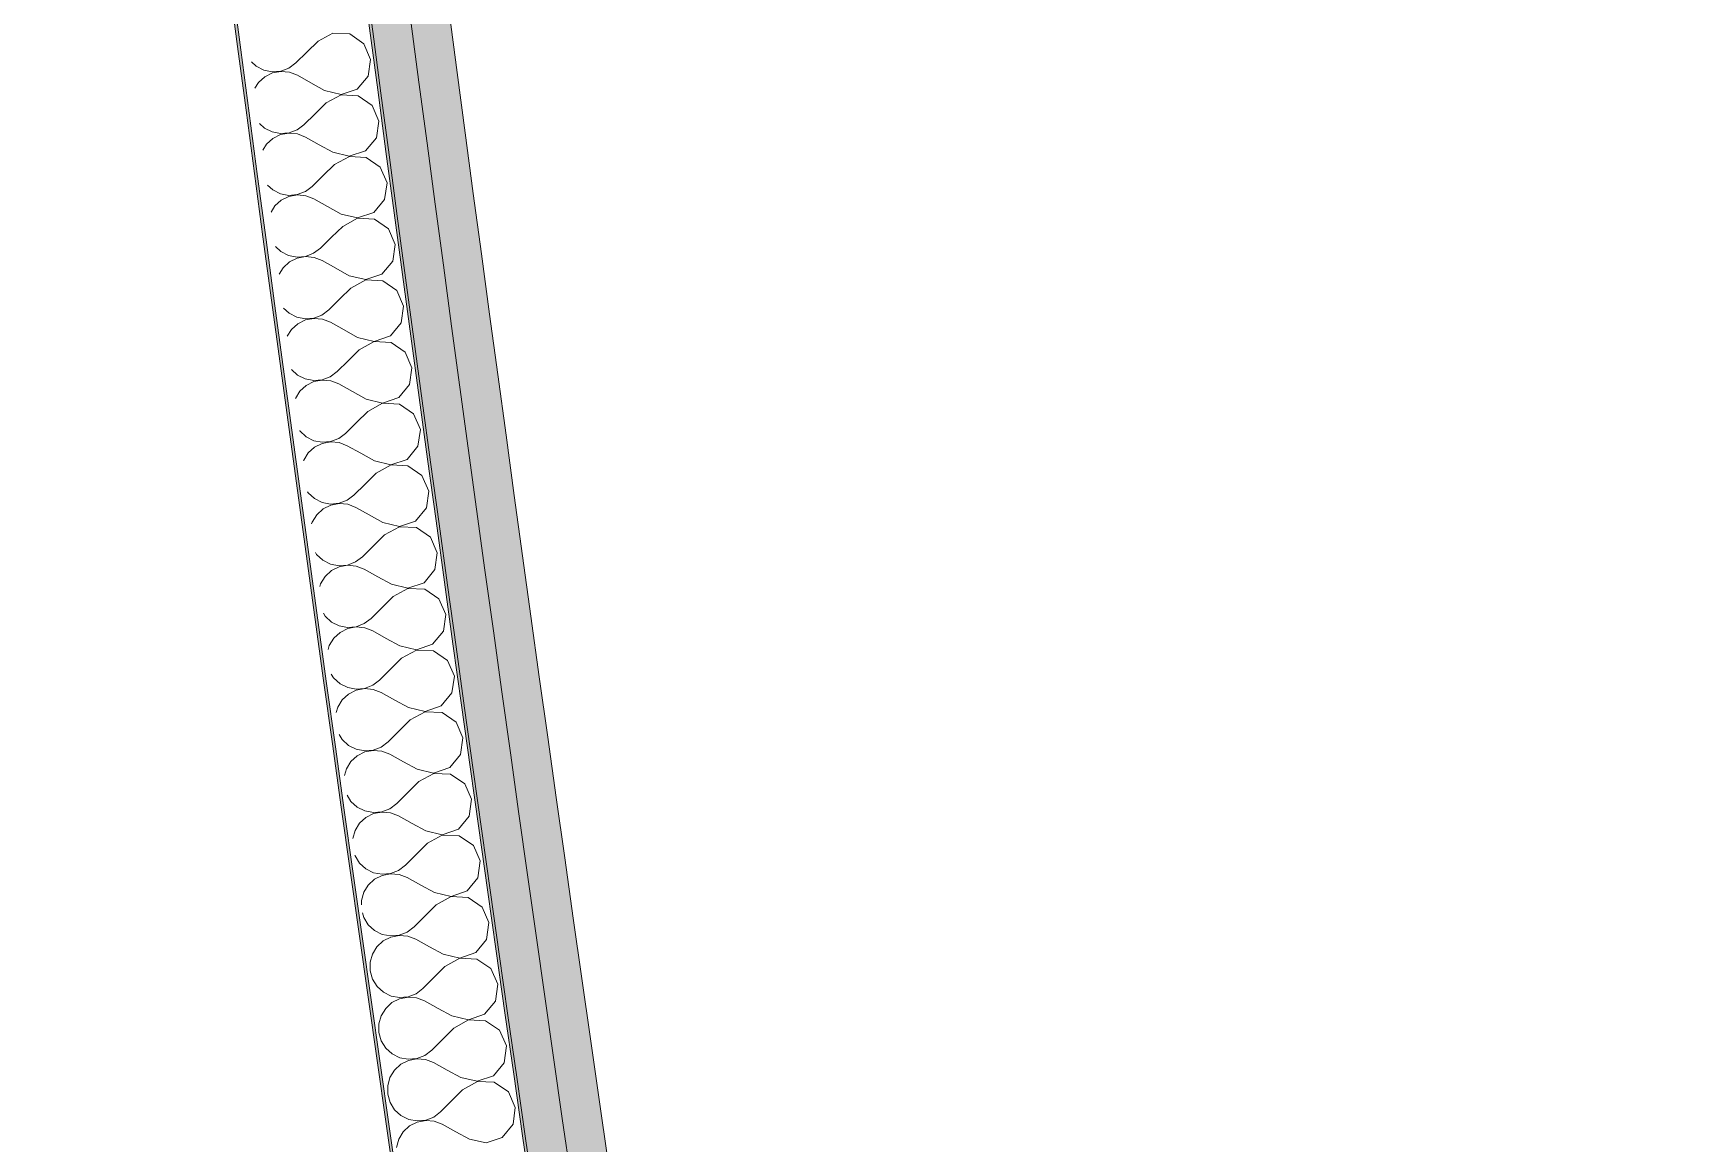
# Model space of a CAD drawing. Header units: millimetres. Extents: x -50172 to 90294, y -80883 to 25069.
# Drawn here: x -41749 to -41119, y -62537 to -62112 of the extents above; entities that cross this region are included whole.
import ezdxf
from ezdxf.enums import TextEntityAlignment as Align

# ---------------------------------------------------------------- set-up
doc = ezdxf.new("R2010")
doc.units = ezdxf.units.MM
doc.header["$MEASUREMENT"] = 0
doc.linetypes.add('Double Dashed', pattern=[1093.611073, 529.166651, -211.666656, 141.111112, -211.666656])
for name, color, linetype in [('A-25-M_Wall_Ext', 7, 'Continuous'), ('New_A-15-MG_Structural_Grid_Phase_2', 7, 'Continuous'), ('New_A-20-M_Floor_Slab', 7, 'Continuous'), ('New_A-25-M_Wall_Int', 7, 'Continuous')]:
    doc.layers.add(name, color=color, linetype=linetype)
for name, color, linetype, lineweight in [('A-25-M_Wall_Ext_Pen_No__1', 7, 'Continuous', 13), ('New_A-20-M_Floor_Slab_Pen_No__89', 8, 'Continuous', 20), ('New_A-25-M_Wall_Int_Pen_No__1', 7, 'Continuous', 13), ('New_A-25-M_Wall_Int_Pen_No__150', 7, 'Continuous', 0)]:
    doc.layers.add(name, color=color, linetype=linetype, lineweight=lineweight)
for name, color, linetype, lineweight, true_color in [('A-25-M_Wall_Ext_Pen_No__107', 7, 'Continuous', 15, 0xa6a6a6), ('New_A-15-MG_Structural_Grid_Phase_2_Pen_No__222', 7, 'Continuous', 13, 0x65af33), ('New_A-25-M_Wall_Int_Pen_No__107', 7, 'Continuous', 15, 0xa6a6a6), ('New_A-25-M_Wall_Int_Pen_No__81', 7, 'Continuous', 20, 0x6a6a6a)]:
    doc.layers.add(name, color=color, linetype=linetype, lineweight=lineweight, true_color=true_color)
doc.styles.add('GENERATED_STYLE_4', font='')
doc.styles.get('GENERATED_STYLE_4').set_extended_font_data('Swis721 BT')

# ---------------------------------------------------------------- blocks, each defined once
blk = doc.blocks.new('Slab_63_1', base_point=(-42333.29, -61441.2))
at = {"layer": 'New_A-20-M_Floor_Slab_Pen_No__89', "linetype": 'Continuous', "flags": 128}
blk.add_lwpolyline([(-42333.29, -61441.2), (-41972.22, -61401.42), (-41891.31, -61215.87), (-38443.39, -62719.34), (-39389.38, -64888.81), (-38066.61, -65465.6), (-36669.45, -66074.83), (-37137.69, -67148.64), (-37136.69, -67149.07), (-38218.56, -69630.14, -0.146996), (-40926.49, -67202.74, -0.080916), (-41673.87, -65403.74, -0.028315)], format="xyb", close=True, dxfattribs=at)
blk = doc.blocks.new('*X569')
at = {"layer": 'New_A-25-M_Wall_Int_Pen_No__150', "linetype": 'Continuous'}
for p, q in [((-41639.92, -62114.96), (-41644.17, -62119.13)), ((-41634.2, -62111.85), (-41639.92, -62114.96)), ((-41627.71, -62112.21), (-41634.2, -62111.85)), ((-41622.37, -62115.93), (-41627.71, -62112.21)), ((-41619.79, -62121.91), (-41622.37, -62115.93)), ((-41665.4, -62122.86), (-41663.56, -62124.56)), ((-41651.06, -62125.25), (-41648.42, -62123.3)), ((-41644.17, -62119.13), (-41648.42, -62123.3)), ((-41620.73, -62128.34), (-41619.79, -62121.91)), ((-41663.56, -62124.56), (-41660.63, -62126.05)), ((-41660.3, -62128.55), (-41662.74, -62130.75)), ((-41660.63, -62126.05), (-41657.41, -62126.68)), ((-41657.36, -62127.09), (-41660.3, -62128.55)), ((-41657.41, -62126.68), (-41654.14, -62126.41)), ((-41654.12, -62126.51), (-41657.36, -62127.09)), ((-41654.14, -62126.41), (-41651.06, -62125.25)), ((-41650.86, -62126.82), (-41654.12, -62126.51)), ((-41647.8, -62128.02), (-41650.86, -62126.82)), ((-41642.61, -62130.94), (-41647.8, -62128.02)), ((-41624.91, -62133.33), (-41620.73, -62128.34)), ((-41662.74, -62130.75), (-41664.09, -62132.9)), ((-41637.42, -62133.85), (-41642.61, -62130.94)), ((-41637.42, -62133.85), (-41631.09, -62135.37)), ((-41631.07, -62135.46), (-41636.79, -62138.58)), ((-41631.09, -62135.37), (-41624.91, -62133.33)), ((-41624.58, -62135.82), (-41631.07, -62135.46)), ((-41619.24, -62139.54), (-41624.58, -62135.82)), ((-41636.79, -62138.58), (-41641.04, -62142.75)), ((-41616.65, -62145.51), (-41619.24, -62139.54)), ((-41662.32, -62146.43), (-41660.42, -62148.19)), ((-41660.42, -62148.19), (-41657.5, -62149.68)), ((-41647.93, -62148.88), (-41645.29, -62146.92)), ((-41641.04, -62142.75), (-41645.29, -62146.92)), ((-41617.59, -62151.95), (-41616.65, -62145.51)), ((-41659.6, -62154.38), (-41661, -62156.61)), ((-41657.16, -62152.17), (-41659.6, -62154.38)), ((-41657.5, -62149.68), (-41654.27, -62150.31)), ((-41654.22, -62150.72), (-41657.16, -62152.17)), ((-41654.27, -62150.31), (-41651, -62150.04)), ((-41650.99, -62150.13), (-41654.22, -62150.72)), ((-41651, -62150.04), (-41647.93, -62148.88)), ((-41647.72, -62150.45), (-41650.99, -62150.13)), ((-41644.66, -62151.64), (-41647.72, -62150.45)), ((-41639.46, -62154.56), (-41644.66, -62151.64)), ((-41634.27, -62157.47), (-41639.46, -62154.56)), ((-41621.77, -62156.93), (-41617.59, -62151.95)), ((-41634.27, -62157.47), (-41627.94, -62158.98)), ((-41627.93, -62159.07), (-41633.64, -62162.19)), ((-41627.94, -62158.98), (-41621.77, -62156.93)), ((-41621.43, -62159.43), (-41627.93, -62159.07)), ((-41616.09, -62163.14), (-41621.43, -62159.43)), ((-41637.89, -62166.37), (-41642.13, -62170.54)), ((-41633.64, -62162.19), (-41637.89, -62166.37)), ((-41613.5, -62169.11), (-41616.09, -62163.14)), ((-41659.25, -62169.99), (-41657.27, -62171.82)), ((-41657.27, -62171.82), (-41654.34, -62173.31)), ((-41654.34, -62173.31), (-41651.12, -62173.94)), ((-41651.12, -62173.94), (-41647.84, -62173.66)), ((-41647.83, -62173.75), (-41651.06, -62174.35)), ((-41647.84, -62173.66), (-41644.77, -62172.5)), ((-41644.56, -62174.07), (-41647.83, -62173.75)), ((-41644.77, -62172.5), (-41642.13, -62170.54)), ((-41614.43, -62175.55), (-41613.5, -62169.11)), ((-41656.44, -62178.01), (-41657.9, -62180.34)), ((-41654.01, -62175.8), (-41656.44, -62178.01)), ((-41651.06, -62174.35), (-41654.01, -62175.8)), ((-41641.5, -62175.26), (-41644.56, -62174.07)), ((-41636.31, -62178.17), (-41641.5, -62175.26)), ((-41631.11, -62181.08), (-41636.31, -62178.17)), ((-41618.61, -62180.54), (-41614.43, -62175.55)), ((-41630.48, -62185.8), (-41634.72, -62189.98)), ((-41631.11, -62181.08), (-41624.78, -62182.59)), ((-41624.77, -62182.68), (-41630.48, -62185.8)), ((-41624.78, -62182.59), (-41618.61, -62180.54)), ((-41618.27, -62183.03), (-41624.77, -62182.68)), ((-41612.93, -62186.74), (-41618.27, -62183.03)), ((-41634.72, -62189.98), (-41638.97, -62194.16)), ((-41610.33, -62192.71), (-41612.93, -62186.74)), ((-41611.26, -62199.15), (-41610.33, -62192.71)), ((-41656.18, -62193.53), (-41654.1, -62195.45)), ((-41654.1, -62195.45), (-41651.17, -62196.93)), ((-41651.17, -62196.93), (-41647.95, -62197.56)), ((-41647.89, -62197.97), (-41650.84, -62199.43)), ((-41647.95, -62197.56), (-41644.68, -62197.28)), ((-41644.66, -62197.38), (-41647.89, -62197.97)), ((-41644.68, -62197.28), (-41641.6, -62196.12)), ((-41641.39, -62197.69), (-41644.66, -62197.38)), ((-41641.6, -62196.12), (-41638.97, -62194.16)), ((-41638.33, -62198.88), (-41641.39, -62197.69)), ((-41633.14, -62201.79), (-41638.33, -62198.88)), ((-41615.43, -62204.14), (-41611.26, -62199.15)), ((-41653.27, -62201.63), (-41654.8, -62204.09)), ((-41650.84, -62199.43), (-41653.27, -62201.63)), ((-41627.94, -62204.69), (-41633.14, -62201.79)), ((-41627.94, -62204.69), (-41621.61, -62206.19)), ((-41621.61, -62206.19), (-41615.43, -62204.14)), ((-41627.3, -62209.41), (-41631.54, -62213.59)), ((-41621.6, -62206.29), (-41627.3, -62209.41)), ((-41615.1, -62206.63), (-41621.6, -62206.29)), ((-41609.75, -62210.34), (-41615.1, -62206.63)), ((-41607.15, -62216.31), (-41609.75, -62210.34)), ((-41653.11, -62217.05), (-41650.92, -62219.07)), ((-41638.42, -62219.73), (-41635.78, -62217.77)), ((-41631.54, -62213.59), (-41635.78, -62217.77)), ((-41608.07, -62222.75), (-41607.15, -62216.31)), ((-41650.92, -62219.07), (-41647.99, -62220.56)), ((-41647.65, -62223.05), (-41650.08, -62225.26)), ((-41647.99, -62220.56), (-41644.76, -62221.18)), ((-41644.71, -62221.59), (-41647.65, -62223.05)), ((-41644.76, -62221.18), (-41641.49, -62220.9)), ((-41641.48, -62221), (-41644.71, -62221.59)), ((-41641.49, -62220.9), (-41638.42, -62219.73)), ((-41638.21, -62221.3), (-41641.48, -62221)), ((-41635.15, -62222.5), (-41638.21, -62221.3)), ((-41629.95, -62225.4), (-41635.15, -62222.5)), ((-41612.24, -62227.74), (-41608.07, -62222.75)), ((-41650.08, -62225.26), (-41651.7, -62227.86)), ((-41624.75, -62228.3), (-41629.95, -62225.4)), ((-41624.75, -62228.3), (-41618.42, -62229.8)), ((-41618.4, -62229.89), (-41624.11, -62233.02)), ((-41618.42, -62229.8), (-41612.24, -62227.74)), ((-41611.91, -62230.23), (-41618.4, -62229.89)), ((-41606.56, -62233.94), (-41611.91, -62230.23)), ((-41624.11, -62233.02), (-41628.35, -62237.2)), ((-41603.95, -62239.9), (-41606.56, -62233.94)), ((-41650.04, -62240.56), (-41647.72, -62242.7)), ((-41647.72, -62242.7), (-41644.79, -62244.18)), ((-41638.29, -62244.52), (-41635.22, -62243.35)), ((-41635.22, -62243.35), (-41632.59, -62241.39)), ((-41628.35, -62237.2), (-41632.59, -62241.39)), ((-41604.87, -62246.34), (-41603.95, -62239.9)), ((-41646.88, -62248.88), (-41648.6, -62251.64)), ((-41644.45, -62246.67), (-41646.88, -62248.88)), ((-41644.79, -62244.18), (-41641.56, -62244.8)), ((-41641.51, -62245.21), (-41644.45, -62246.67)), ((-41641.56, -62244.8), (-41638.29, -62244.52)), ((-41638.28, -62244.61), (-41641.51, -62245.21)), ((-41635.01, -62244.92), (-41638.28, -62244.61)), ((-41631.95, -62246.11), (-41635.01, -62244.92)), ((-41626.75, -62249.01), (-41631.95, -62246.11)), ((-41621.55, -62251.91), (-41626.75, -62249.01)), ((-41609.04, -62251.34), (-41604.87, -62246.34)), ((-41621.55, -62251.91), (-41615.21, -62253.4)), ((-41615.2, -62253.5), (-41620.9, -62256.63)), ((-41615.21, -62253.4), (-41609.04, -62251.34)), ((-41608.7, -62253.83), (-41615.2, -62253.5)), ((-41603.35, -62257.53), (-41608.7, -62253.83)), ((-41625.14, -62260.81), (-41629.37, -62265)), ((-41620.9, -62256.63), (-41625.14, -62260.81)), ((-41600.74, -62263.5), (-41603.35, -62257.53)), ((-41646.99, -62263.99), (-41646.93, -62264.09)), ((-41646.93, -62264.09), (-41644.51, -62266.32)), ((-41644.51, -62266.32), (-41641.57, -62267.8)), ((-41641.57, -62267.8), (-41638.35, -62268.42)), ((-41638.35, -62268.42), (-41635.08, -62268.13)), ((-41635.06, -62268.23), (-41638.29, -62268.83)), ((-41635.08, -62268.13), (-41632.01, -62266.96)), ((-41631.79, -62268.53), (-41635.06, -62268.23)), ((-41632.01, -62266.96), (-41629.37, -62265)), ((-41628.73, -62269.72), (-41631.79, -62268.53)), ((-41601.66, -62269.94), (-41600.74, -62263.5)), ((-41643.66, -62272.5), (-41645.4, -62275.29)), ((-41641.23, -62270.29), (-41643.66, -62272.5)), ((-41638.29, -62268.83), (-41641.23, -62270.29)), ((-41623.53, -62272.62), (-41628.73, -62269.72)), ((-41618.33, -62275.51), (-41623.53, -62272.62)), ((-41605.82, -62274.94), (-41601.66, -62269.94)), ((-41645.4, -62275.29), (-41645.48, -62275.57)), ((-41617.68, -62280.23), (-41621.91, -62284.42)), ((-41618.33, -62275.51), (-41611.99, -62277)), ((-41611.98, -62277.1), (-41617.68, -62280.23)), ((-41611.99, -62277), (-41605.82, -62274.94)), ((-41605.48, -62277.43), (-41611.98, -62277.1)), ((-41600.13, -62281.13), (-41605.48, -62277.43)), ((-41597.52, -62287.09), (-41600.13, -62281.13)), ((-41643.94, -62287.31), (-41643.7, -62287.71)), ((-41621.91, -62284.42), (-41626.15, -62288.61)), ((-41598.43, -62293.53), (-41597.52, -62287.09)), ((-41643.7, -62287.71), (-41641.28, -62289.94)), ((-41641.28, -62289.94), (-41638.34, -62291.41)), ((-41638.34, -62291.41), (-41635.12, -62292.03)), ((-41635.06, -62292.44), (-41638, -62293.91)), ((-41635.12, -62292.03), (-41631.85, -62291.75)), ((-41631.83, -62291.84), (-41635.06, -62292.44)), ((-41631.85, -62291.75), (-41628.78, -62290.57)), ((-41628.56, -62292.14), (-41631.83, -62291.84)), ((-41628.78, -62290.57), (-41626.15, -62288.61)), ((-41625.5, -62293.33), (-41628.56, -62292.14)), ((-41620.29, -62296.22), (-41625.5, -62293.33)), ((-41602.59, -62298.53), (-41598.43, -62293.53)), ((-41642.16, -62298.91), (-41642.35, -62299.56)), ((-41640.43, -62296.12), (-41642.16, -62298.91)), ((-41638, -62293.91), (-41640.43, -62296.12)), ((-41615.09, -62299.11), (-41620.29, -62296.22)), ((-41615.09, -62299.11), (-41608.76, -62300.6)), ((-41608.76, -62300.6), (-41602.59, -62298.53)), ((-41614.44, -62303.84), (-41618.67, -62308.02)), ((-41608.74, -62300.7), (-41614.44, -62303.84)), ((-41602.24, -62301.02), (-41608.74, -62300.7)), ((-41596.89, -62304.72), (-41602.24, -62301.02)), ((-41594.27, -62310.68), (-41596.89, -62304.72)), ((-41640.91, -62310.6), (-41640.46, -62311.33)), ((-41640.46, -62311.33), (-41638.04, -62313.55)), ((-41625.53, -62314.18), (-41622.9, -62312.21)), ((-41618.67, -62308.02), (-41622.9, -62312.21)), ((-41595.18, -62317.12), (-41594.27, -62310.68)), ((-41638.04, -62313.55), (-41635.1, -62315.03)), ((-41634.76, -62317.52), (-41637.18, -62319.74)), ((-41635.1, -62315.03), (-41631.87, -62315.65)), ((-41631.82, -62316.06), (-41634.76, -62317.52)), ((-41631.87, -62315.65), (-41628.6, -62315.36)), ((-41628.59, -62315.45), (-41631.82, -62316.06)), ((-41628.6, -62315.36), (-41625.53, -62314.18)), ((-41625.32, -62315.75), (-41628.59, -62315.45)), ((-41622.25, -62316.94), (-41625.32, -62315.75)), ((-41617.05, -62319.83), (-41622.25, -62316.94)), ((-41599.34, -62322.12), (-41595.18, -62317.12)), ((-41638.91, -62322.53), (-41639.21, -62323.58)), ((-41637.18, -62319.74), (-41638.91, -62322.53)), ((-41611.84, -62322.72), (-41617.05, -62319.83)), ((-41611.84, -62322.72), (-41605.51, -62324.2)), ((-41605.49, -62324.29), (-41611.19, -62327.43)), ((-41605.51, -62324.2), (-41599.34, -62322.12)), ((-41598.99, -62324.61), (-41605.49, -62324.29)), ((-41593.64, -62328.31), (-41598.99, -62324.61)), ((-41611.19, -62327.43), (-41615.42, -62331.63)), ((-41591.02, -62334.26), (-41593.64, -62328.31)), ((-41637.87, -62333.85), (-41637.2, -62334.95)), ((-41637.2, -62334.95), (-41634.78, -62337.17)), ((-41634.78, -62337.17), (-41631.84, -62338.64)), ((-41625.34, -62338.97), (-41622.27, -62337.79)), ((-41622.27, -62337.79), (-41619.64, -62335.82)), ((-41615.42, -62331.63), (-41619.64, -62335.82)), ((-41591.92, -62340.71), (-41591.02, -62334.26)), ((-41633.92, -62343.35), (-41635.65, -62346.15)), ((-41631.49, -62341.14), (-41633.92, -62343.35)), ((-41631.84, -62338.64), (-41628.61, -62339.26)), ((-41628.56, -62339.67), (-41631.49, -62341.14)), ((-41628.61, -62339.26), (-41625.34, -62338.97)), ((-41625.33, -62339.06), (-41628.56, -62339.67)), ((-41622.06, -62339.36), (-41625.33, -62339.06)), ((-41618.99, -62340.54), (-41622.06, -62339.36)), ((-41613.78, -62343.43), (-41618.99, -62340.54)), ((-41608.58, -62346.31), (-41613.78, -62343.43)), ((-41596.07, -62345.71), (-41591.92, -62340.71)), ((-41635.65, -62346.15), (-41636.07, -62347.65)), ((-41608.58, -62346.31), (-41602.24, -62347.79)), ((-41602.23, -62347.89), (-41607.92, -62351.03)), ((-41602.24, -62347.79), (-41596.07, -62345.71)), ((-41595.73, -62348.2), (-41602.23, -62347.89)), ((-41590.37, -62351.89), (-41595.73, -62348.2)), ((-41612.15, -62355.23), (-41616.37, -62359.42)), ((-41607.92, -62351.03), (-41612.15, -62355.23)), ((-41587.74, -62357.85), (-41590.37, -62351.89)), ((-41634.84, -62357.07), (-41633.93, -62358.56)), ((-41633.93, -62358.56), (-41631.5, -62360.78)), ((-41631.5, -62360.78), (-41628.56, -62362.25)), ((-41628.56, -62362.25), (-41625.34, -62362.87)), ((-41625.34, -62362.87), (-41622.07, -62362.57)), ((-41622.05, -62362.67), (-41625.28, -62363.28)), ((-41622.07, -62362.57), (-41619, -62361.39)), ((-41618.78, -62362.96), (-41622.05, -62362.67)), ((-41619, -62361.39), (-41616.37, -62359.42)), ((-41615.71, -62364.14), (-41618.78, -62362.96)), ((-41588.64, -62364.29), (-41587.74, -62357.85)), ((-41630.64, -62366.96), (-41632.37, -62369.76)), ((-41628.22, -62364.75), (-41630.64, -62366.96)), ((-41625.28, -62363.28), (-41628.22, -62364.75)), ((-41610.51, -62367.03), (-41615.71, -62364.14)), ((-41605.3, -62369.91), (-41610.51, -62367.03)), ((-41598.96, -62371.38), (-41592.79, -62369.3)), ((-41592.79, -62369.3), (-41588.64, -62364.29)), ((-41632.37, -62369.76), (-41632.93, -62371.75)), ((-41604.64, -62374.63), (-41608.86, -62378.83)), ((-41605.3, -62369.91), (-41598.96, -62371.38)), ((-41598.94, -62371.48), (-41604.64, -62374.63)), ((-41592.45, -62371.79), (-41598.94, -62371.48)), ((-41587.08, -62375.48), (-41592.45, -62371.79)), ((-41584.46, -62381.43), (-41587.08, -62375.48)), ((-41631.82, -62380.26), (-41630.64, -62382.18)), ((-41608.86, -62378.83), (-41613.08, -62383.02)), ((-41585.35, -62387.88), (-41584.46, -62381.43)), ((-41630.64, -62382.18), (-41628.21, -62384.39)), ((-41628.21, -62384.39), (-41625.27, -62385.86)), ((-41625.27, -62385.86), (-41622.05, -62386.47)), ((-41621.99, -62386.88), (-41624.93, -62388.36)), ((-41622.05, -62386.47), (-41618.77, -62386.18)), ((-41618.76, -62386.27), (-41621.99, -62386.88)), ((-41618.77, -62386.18), (-41615.71, -62385)), ((-41615.49, -62386.57), (-41618.76, -62386.27)), ((-41615.71, -62385), (-41613.08, -62383.02)), ((-41612.42, -62387.74), (-41615.49, -62386.57)), ((-41607.21, -62390.62), (-41612.42, -62387.74)), ((-41589.5, -62392.89), (-41585.35, -62387.88)), ((-41629.07, -62393.37), (-41629.78, -62395.88)), ((-41627.35, -62390.57), (-41629.07, -62393.37)), ((-41624.93, -62388.36), (-41627.35, -62390.57)), ((-41602, -62393.5), (-41607.21, -62390.62)), ((-41602, -62393.5), (-41595.66, -62394.97)), ((-41595.66, -62394.97), (-41589.5, -62392.89)), ((-41601.34, -62398.22), (-41605.56, -62402.42)), ((-41595.65, -62395.07), (-41601.34, -62398.22)), ((-41589.15, -62395.38), (-41595.65, -62395.07)), ((-41583.78, -62399.06), (-41589.15, -62395.38)), ((-41581.15, -62405.01), (-41583.78, -62399.06)), ((-41628.8, -62403.42), (-41627.33, -62405.79)), ((-41627.33, -62405.79), (-41624.91, -62408)), ((-41612.4, -62408.6), (-41609.78, -62406.62)), ((-41605.56, -62402.42), (-41609.78, -62406.62)), ((-41582.04, -62411.46), (-41581.15, -62405.01)), ((-41624.91, -62408), (-41621.97, -62409.47)), ((-41621.62, -62411.96), (-41624.04, -62414.18)), ((-41621.97, -62409.47), (-41618.74, -62410.08)), ((-41618.68, -62410.49), (-41621.62, -62411.96)), ((-41618.74, -62410.08), (-41615.47, -62409.78)), ((-41615.46, -62409.88), (-41618.68, -62410.49)), ((-41615.47, -62409.78), (-41612.4, -62408.6)), ((-41612.18, -62410.17), (-41615.46, -62409.88)), ((-41609.12, -62411.34), (-41612.18, -62410.17)), ((-41603.9, -62414.22), (-41609.12, -62411.34)), ((-41586.19, -62416.47), (-41582.04, -62411.46)), ((-41625.76, -62416.98), (-41626.63, -62420.05)), ((-41624.04, -62414.18), (-41625.76, -62416.98)), ((-41598.69, -62417.1), (-41603.9, -62414.22)), ((-41598.69, -62417.1), (-41592.35, -62418.56)), ((-41592.34, -62418.66), (-41598.03, -62421.81)), ((-41592.35, -62418.56), (-41586.19, -62416.47)), ((-41585.84, -62418.96), (-41592.34, -62418.66)), ((-41580.47, -62422.64), (-41585.84, -62418.96)), ((-41602.24, -62426.02), (-41606.46, -62430.22)), ((-41598.03, -62421.81), (-41602.24, -62426.02)), ((-41577.84, -62428.59), (-41580.47, -62422.64)), ((-41625.8, -62426.42), (-41625.75, -62426.6)), ((-41625.75, -62426.6), (-41624.02, -62429.39)), ((-41624.02, -62429.39), (-41621.59, -62431.61)), ((-41621.59, -62431.61), (-41618.65, -62433.07)), ((-41612.15, -62433.38), (-41609.08, -62432.2)), ((-41609.08, -62432.2), (-41606.46, -62430.22)), ((-41578.72, -62435.04), (-41577.84, -62428.59)), ((-41620.72, -62437.79), (-41622.44, -62440.59)), ((-41618.3, -62435.57), (-41620.72, -62437.79)), ((-41618.65, -62433.07), (-41615.42, -62433.68)), ((-41615.36, -62434.09), (-41618.3, -62435.57)), ((-41615.42, -62433.68), (-41612.15, -62433.38)), ((-41612.13, -62433.48), (-41615.36, -62434.09)), ((-41608.86, -62433.77), (-41612.13, -62433.48)), ((-41605.79, -62434.94), (-41608.86, -62433.77)), ((-41600.58, -62437.81), (-41605.79, -62434.94)), ((-41595.36, -62440.69), (-41600.58, -62437.81)), ((-41582.86, -62440.05), (-41578.72, -62435.04)), ((-41622.44, -62440.59), (-41623.33, -62443.75)), ((-41623.33, -62443.75), (-41623.32, -62445.39)), ((-41595.36, -62440.69), (-41589.02, -62442.15)), ((-41589.01, -62442.24), (-41594.7, -62445.4)), ((-41589.02, -62442.15), (-41582.86, -62440.05)), ((-41582.51, -62442.54), (-41589.01, -62442.24)), ((-41577.14, -62446.22), (-41582.51, -62442.54)), ((-41622.93, -62448.41), (-41622.42, -62450.21)), ((-41622.42, -62450.21), (-41620.68, -62453)), ((-41598.91, -62449.61), (-41603.13, -62453.81)), ((-41594.7, -62445.4), (-41598.91, -62449.61)), ((-41574.5, -62452.17), (-41577.14, -62446.22)), ((-41620.68, -62453), (-41618.25, -62455.21)), ((-41618.25, -62455.21), (-41615.31, -62456.68)), ((-41615.31, -62456.68), (-41612.08, -62457.28)), ((-41612.08, -62457.28), (-41608.81, -62456.98)), ((-41608.8, -62457.07), (-41612.02, -62457.69)), ((-41608.81, -62456.98), (-41605.75, -62455.79)), ((-41605.53, -62457.36), (-41608.8, -62457.07)), ((-41605.75, -62455.79), (-41603.13, -62453.81)), ((-41602.46, -62458.53), (-41605.53, -62457.36)), ((-41575.38, -62458.61), (-41574.5, -62452.17)), ((-41617.38, -62461.39), (-41619.1, -62464.19)), ((-41614.96, -62459.17), (-41617.38, -62461.39)), ((-41612.02, -62457.69), (-41614.96, -62459.17)), ((-41597.24, -62461.4), (-41602.46, -62458.53)), ((-41592.02, -62464.27), (-41597.24, -62461.4)), ((-41585.68, -62465.73), (-41579.52, -62463.63)), ((-41579.52, -62463.63), (-41575.38, -62458.61)), ((-41619.1, -62464.19), (-41619.99, -62467.36)), ((-41619.99, -62467.36), (-41619.98, -62470.65)), ((-41591.35, -62468.99), (-41595.56, -62473.2)), ((-41592.02, -62464.27), (-41585.68, -62465.73)), ((-41585.67, -62465.82), (-41591.35, -62468.99)), ((-41579.17, -62466.12), (-41585.67, -62465.82)), ((-41573.8, -62469.79), (-41579.17, -62466.12)), ((-41571.15, -62475.74), (-41573.8, -62469.79)), ((-41619.98, -62470.65), (-41619.07, -62473.81)), ((-41619.07, -62473.81), (-41617.33, -62476.6)), ((-41595.56, -62473.2), (-41599.78, -62477.41)), ((-41572.03, -62482.19), (-41571.15, -62475.74)), ((-41617.33, -62476.6), (-41614.9, -62478.82)), ((-41614.9, -62478.82), (-41611.96, -62480.28)), ((-41611.61, -62482.77), (-41614.02, -62484.99)), ((-41611.96, -62480.28), (-41608.73, -62480.88)), ((-41608.67, -62481.29), (-41611.61, -62482.77)), ((-41608.73, -62480.88), (-41605.46, -62480.57)), ((-41605.45, -62480.67), (-41608.67, -62481.29)), ((-41605.46, -62480.57), (-41602.4, -62479.39)), ((-41602.17, -62480.96), (-41605.45, -62480.67)), ((-41602.4, -62479.39), (-41599.78, -62477.41)), ((-41599.1, -62482.13), (-41602.17, -62480.96)), ((-41593.89, -62484.99), (-41599.1, -62482.13)), ((-41576.17, -62487.21), (-41572.03, -62482.19)), ((-41615.74, -62487.8), (-41616.63, -62490.96)), ((-41614.02, -62484.99), (-41615.74, -62487.8)), ((-41588.67, -62487.86), (-41593.89, -62484.99)), ((-41588.67, -62487.86), (-41582.32, -62489.31)), ((-41582.32, -62489.31), (-41576.17, -62487.21)), ((-41616.63, -62490.96), (-41616.62, -62494.25)), ((-41616.62, -62494.25), (-41615.71, -62497.41)), ((-41587.99, -62492.57), (-41592.2, -62496.79)), ((-41582.31, -62489.41), (-41587.99, -62492.57)), ((-41575.81, -62489.7), (-41582.31, -62489.41)), ((-41570.44, -62493.37), (-41575.81, -62489.7)), ((-41567.79, -62499.31), (-41570.44, -62493.37)), ((-41615.71, -62497.41), (-41613.97, -62500.21)), ((-41613.97, -62500.21), (-41611.54, -62502.42)), ((-41599.03, -62502.98), (-41596.41, -62501)), ((-41592.2, -62496.79), (-41596.41, -62501)), ((-41568.66, -62505.76), (-41567.79, -62499.31)), ((-41611.54, -62502.42), (-41608.59, -62503.88)), ((-41608.24, -62506.37), (-41610.65, -62508.59)), ((-41608.59, -62503.88), (-41605.36, -62504.48)), ((-41605.3, -62504.89), (-41608.24, -62506.37)), ((-41605.36, -62504.48), (-41602.09, -62504.17)), ((-41602.08, -62504.26), (-41605.3, -62504.89)), ((-41602.09, -62504.17), (-41599.03, -62502.98)), ((-41598.81, -62504.55), (-41602.08, -62504.26)), ((-41595.74, -62505.72), (-41598.81, -62504.55)), ((-41590.52, -62508.58), (-41595.74, -62505.72)), ((-41572.8, -62510.79), (-41568.66, -62505.76)), ((-41612.37, -62511.4), (-41613.25, -62514.56)), ((-41610.65, -62508.59), (-41612.37, -62511.4)), ((-41585.3, -62511.44), (-41590.52, -62508.58)), ((-41585.3, -62511.44), (-41578.95, -62512.89)), ((-41578.94, -62512.99), (-41584.62, -62516.16)), ((-41578.95, -62512.89), (-41572.8, -62510.79)), ((-41572.44, -62513.27), (-41578.94, -62512.99)), ((-41567.06, -62516.94), (-41572.44, -62513.27)), ((-41613.25, -62514.56), (-41613.24, -62517.85)), ((-41613.24, -62517.85), (-41612.33, -62521.01)), ((-41588.83, -62520.37), (-41593.03, -62524.59)), ((-41584.62, -62516.16), (-41588.83, -62520.37)), ((-41564.41, -62522.88), (-41567.06, -62516.94)), ((-41612.33, -62521.01), (-41610.59, -62523.8)), ((-41610.59, -62523.8), (-41608.16, -62526.01)), ((-41608.16, -62526.01), (-41605.21, -62527.47)), ((-41598.71, -62527.76), (-41595.65, -62526.57)), ((-41595.65, -62526.57), (-41593.03, -62524.59)), ((-41565.28, -62529.33), (-41564.41, -62522.88)), ((-41607.27, -62532.19), (-41608.98, -62535)), ((-41604.85, -62529.96), (-41607.27, -62532.19)), ((-41605.21, -62527.47), (-41601.98, -62528.07)), ((-41601.92, -62528.48), (-41604.85, -62529.96)), ((-41601.98, -62528.07), (-41598.71, -62527.76)), ((-41598.7, -62527.86), (-41601.92, -62528.48)), ((-41595.43, -62528.14), (-41598.7, -62527.86)), ((-41592.35, -62529.3), (-41595.43, -62528.14)), ((-41587.13, -62532.16), (-41592.35, -62529.3)), ((-41581.91, -62535.02), (-41587.13, -62532.16)), ((-41569.41, -62534.36), (-41565.28, -62529.33)), ((-41608.98, -62535), (-41609.87, -62538.16)), ((-41581.91, -62535.02), (-41575.57, -62536.47)), ((-41575.57, -62536.47), (-41569.41, -62534.36))]:
    blk.add_line(p, q, dxfattribs=at)
blk = doc.blocks.new('Wall_145_1', base_point=(-41650.69, -61617.63))
at = {"layer": 'New_A-25-M_Wall_Int_Pen_No__107', "linetype": 'Continuous'}
for points in [[(-41684.58, -61586.49, 0.020402), (-41209.12, -64570.51), (-41194.31, -64568.08, -0.020347), (-41668.66, -61593.43)], [(-41666.62, -61610.69, 0.02023), (-41194.31, -64568.08), (-41179.5, -64565.64, -0.020174), (-41650.69, -61617.63)]]:
    blk.add_hatch(color=256, dxfattribs=at).paths.add_polyline_path(points)
at = {"layer": 'New_A-25-M_Wall_Int_Pen_No__81', "linetype": 'Continuous', "lineweight": 0, "true_color": 0x353535}
for points in [[(-41748.55, -61486.6, 0.021109), (-41260.46, -64578.96), (-41259.47, -64578.8, -0.021106), (-41747.49, -61487.06)], [(-41687.67, -61568.78, 0.020523), (-41210.1, -64570.68), (-41209.12, -64570.51, -0.02052), (-41686.6, -61569.24)]]:
    blk.add_hatch(color=250, dxfattribs=at).paths.add_polyline_path(points)
at = {"layer": 'New_A-25-M_Wall_Int_Pen_No__1', "linetype": 'Continuous'}
for radius, start, end in [(37093.18, 186.548948, 191.387908), (37092.18, 186.551629, 191.387963), (37042.18, 186.685976, 191.390723), (37041.18, 186.688668, 191.390778), (37026.18, 186.729082, 191.391608), (37011.18, 186.769546, 191.392438)]:
    blk.add_arc((-4897.54, -57254.9), radius, start, end, dxfattribs=at)
at = {"layer": 'New_A-25-M_Wall_Int', "color": 250, "lineweight": 50, "true_color": 0x2a2a2a}
blk.add_blockref('*X569', (0, 0), dxfattribs=at)
blk = doc.blocks.new('Wall_353_1', base_point=(-42568.57, -61112.06))
at = {"layer": 'A-25-M_Wall_Ext_Pen_No__107', "linetype": 'Continuous'}
h = blk.add_hatch(dxfattribs=at)
h.set_pattern_fill('Plaster_0001', color=256, style=0, pattern_type=2)
h.set_pattern_definition([(99.1803, (0, 0), (170.98653, 27.63342), [0, -100]), (99.1803, (-93.47, 35.54), (170.98653, 27.63342), [0, -100])])
h.paths.add_polyline_path([(-42246.24, -61079.17, 0.02926), (-41552.13, -65375.36), (-41537.52, -65371.96, -0.029259), (-42231.32, -61077.65)])
at = {"layer": 'A-25-M_Wall_Ext_Pen_No__107', "linetype": 'Continuous', "lineweight": 0, "true_color": 0x535353}
for points in [[(-42248.23, -61079.38, 0.02926), (-41554.07, -65375.82), (-41552.13, -65375.36, -0.02926), (-42246.24, -61079.17)], [(-42399.45, -61094.81, 0.02927), (-41702.11, -65410.33), (-41700.16, -65409.87, -0.02927), (-42397.46, -61094.6)]]:
    blk.add_hatch(color=251, dxfattribs=at).paths.add_polyline_path(points)
at = {"layer": 'A-25-M_Wall_Ext_Pen_No__107', "linetype": 'Continuous'}
h = blk.add_hatch(dxfattribs=at)
h.set_pattern_fill('Batt_Insulation_0001', color=256, style=0, pattern_type=2)
h.set_pattern_definition([(60, (0, 0), (-43.30127, 25), []), (120, (0, 0), (43.30127, 25), [])])
h.paths.add_polyline_path([(-42516.84, -61106.78, 0.029278), (-41817.04, -65437.12), (-41719.64, -65414.41, -0.029271), (-42417.35, -61096.63)])
h = blk.add_hatch(dxfattribs=at)
h.set_pattern_fill('Plywood_0001', color=256, style=0, pattern_type=2)
h.set_pattern_definition([(0, (0, 0), (0, 200), [])])
h.paths.add_polyline_path([(-42417.35, -61096.63, 0.029271), (-41719.64, -65414.41), (-41702.11, -65410.33, -0.02927), (-42399.45, -61094.81)])
at = {"layer": 'A-25-M_Wall_Ext_Pen_No__1', "linetype": 'Continuous'}
for radius, end in [(37200.42, 192.529439), (37217.42, 192.529709), (37215.42, 192.529677), (37387.42, 192.532402), (37369.42, 192.532118), (37367.42, 192.532086)]:
    blk.add_arc((-5223.03, -57301.65), radius, 185.825796, end, dxfattribs=at)
blk = doc.blocks.new('Standard grid marker_28')
at = {"layer": 'New_A-15-MG_Structural_Grid_Phase_2_Pen_No__222', "linetype": 'Double Dashed'}
blk.add_arc((0, 0), 37050.42, 0, 16.800697, dxfattribs=at)
at = {"layer": 'New_A-15-MG_Structural_Grid_Phase_2_Pen_No__222', "style": 'GENERATED_STYLE_4'}
blk.add_attdef('AC_MarkerText_1', text='', height=350, rotation=160.71411, dxfattribs=at).set_placement((37050.42, -456.61), align=Align.MIDDLE_CENTER)

msp = doc.modelspace()

# ---------------------------------------------------------------- block references
at = {"layer": 'A-25-M_Wall_Ext', "color": 250, "lineweight": 50, "true_color": 0x2a2a2a}
msp.add_blockref('Wall_353_1', (-42568.57, -61112.06), dxfattribs=at)
at = {"layer": 'New_A-15-MG_Structural_Grid_Phase_2', "color": 8, "linetype": 'Continuous', "lineweight": 15, "zscale": 1000, "rotation": 175.7263039143517}
msp.add_blockref('Standard grid marker_28', (-5223.03, -57301.65), dxfattribs=at)
at = {"layer": 'New_A-20-M_Floor_Slab', "color": 8, "linetype": 'Continuous', "lineweight": 20}
msp.add_blockref('Slab_63_1', (-42333.29, -61441.2), dxfattribs=at)
at = {"layer": 'New_A-25-M_Wall_Int', "color": 250, "lineweight": 50, "true_color": 0x2a2a2a}
msp.add_blockref('Wall_145_1', (-41650.69, -61617.63), dxfattribs=at)

doc.saveas('drawing.dxf')
